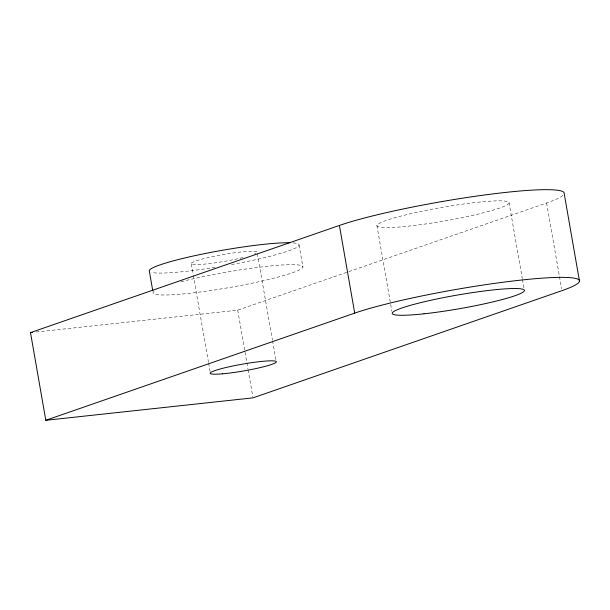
<?xml version="1.0" encoding="UTF-8"?>
<svg xmlns="http://www.w3.org/2000/svg" width="610" height="610" viewBox="0 0 610 610"><rect width="100%" height="100%" fill="white"/><g stroke="black" fill="none" stroke-linecap="round" stroke-linejoin="round"><path stroke-width="0.46" stroke-dasharray="3.05 2.29" d="M36.181 332.008L237.709 310.177L546.613 202.993A123.029 12.65 -9.9 0 0 564.197 193.583M546.613 202.993L559.317 275.75M559.477 276.681L561.589 288.804M509.114 202.962A67.108 6.901 -9.9 0 1 408.685 226.127A67.108 6.901 -9.9 0 1 411.232 213.569A67.108 6.901 -9.9 0 1 509.114 202.962L522.297 278.518M522.457 279.449L523.929 287.844M376.904 225.471L391.887 311.283M299.091 245.151L302.918 267.073M257.359 253.722L272.395 339.9M272.563 340.837L275.834 359.572M237.709 310.177L247.965 368.943M248.133 369.873L252.853 396.927M191.319 263.97L193.118 274.279M193.286 275.209L208.49 362.325M208.65 363.263L210.122 371.696M243.009 257.534A33.55 3.446 -9.9 0 1 192.287 264.336A33.55 3.446 -9.9 0 1 226.577 254.004A33.55 3.446 -9.9 0 1 254.469 254.088M181.109 281.736A76.052 7.816 -9.9 0 1 297.284 264.847A76.052 7.816 -9.9 0 1 235.91 286.357A76.052 7.816 -9.9 0 1 154.269 291.145M293.097 242.902A76.052 7.816 -9.9 0 1 229.97 264.824M215.071 267.355A76.052 7.816 -9.9 0 1 151.379 272.357"/><path stroke-width="0.91" d="M45.803 420.298L354.707 313.121A123.029 12.65 -9.9 0 1 521.237 280.066A123.029 12.65 -9.9 0 1 561.917 290.673L253.013 397.857L45.803 420.298L30.5 332.625L339.404 225.441A123.029 12.65 -9.9 0 1 476.974 196.031A123.029 12.65 -9.9 0 1 564.197 193.583L579.5 281.263M30.5 332.625L32.391 332.419M339.404 225.441L354.707 313.121M152.767 290.764L149.259 270.665A76.052 7.816 -9.9 0 1 206.393 253.272A76.052 7.816 -9.9 0 1 289.887 242.757M423.988 313.807A67.108 6.901 -9.9 0 0 524.417 290.642A67.108 6.901 -9.9 0 0 426.535 301.241A67.108 6.901 -9.9 0 0 423.988 313.807M222.673 373.808A33.55 3.446 -9.9 0 0 275.987 362.386A33.55 3.446 -9.9 0 0 231.251 366.328A33.55 3.446 -9.9 0 0 222.673 373.808"/></g></svg>
